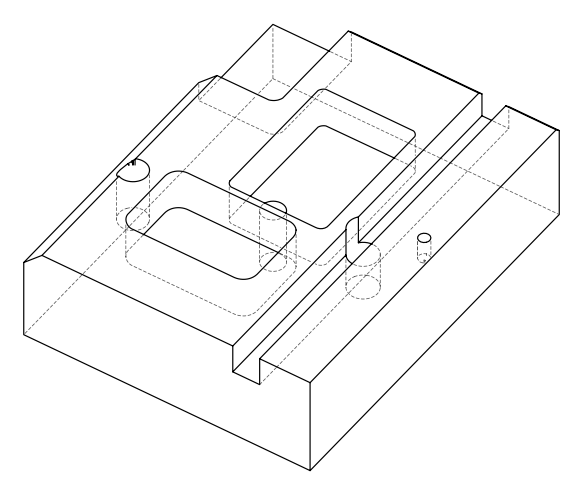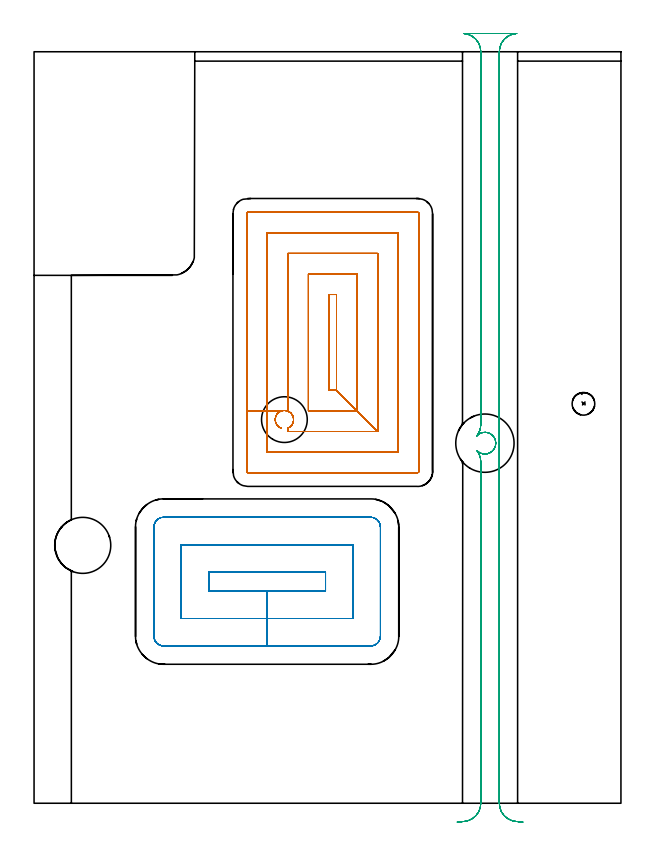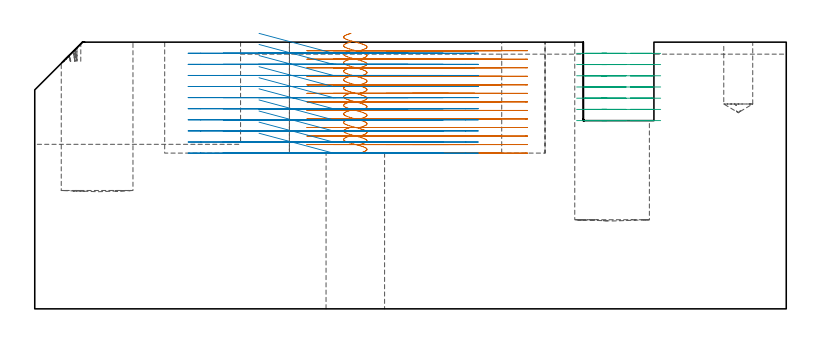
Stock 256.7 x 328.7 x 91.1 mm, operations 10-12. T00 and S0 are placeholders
(PLAN: 12 operations, 8 tool changes, 87.1 min)
(1 INDEXABLE_INSERT_DRILL_THROUGH_HOLE_FROM_SOLID | STEP1HOLE | NXT0302_011 | 0.24 min | 28591 mm3)
(2 INDEXABLE_INSERT_DRILL_BLIND_HOLE_FROM_SOLID | STEP1POCKET | NXT0302_022 | 0.25 min | 31028 mm3)
(3 INDEXABLE_INSERT_DRILL_BLIND_HOLE_FROM_SOLID_1 | STEP1POCKET_2 | NXT0302_020 | 0.21 min | 23937 mm3)
(4 SPOT_DRILL | STEP1POCKET_1 | NXT0321_9005460120000 | 0.03 min | 2 mm3)
(5 DRILL_BLIND_HOLE_INTO_CENTER | STEP1POCKET_1 | UGT0301_494 | 0.11 min | 1698 mm3)
(6 AREA_MILL | FG_CHAMFER_SURFACE | UGT0205_001 | 2.04 min | 1032 mm3)
(7 AREA_MILL_1 | FG_CHAMFER_SURFACE_1 | UGT0205_001 | 11.36 min | 31311 mm3)
(8 AREA_MILL_2 | FG_CHAMFER_SURFACE_2 | UGT0205_001 | 0.89 min | 406 mm3)
(9 MILL_CORNER_NOTCH_RECTANGULAR | CORNER_NOTCH_RECTANGULAR | NXT0201_012 | Follow Part, ap 4, ae 75% | 13.7 min | 238237 mm3)
(10 MILL_RECTANGULAR_POCKET | POCKET_RECTANGULAR_STRAIGHT | NXT0201_011 | Follow Part, ap 3, ae 75% | 33.29 min | 403320 mm3)
(11 MILL_RECTANGULAR_POCKET_1 | POCKET_RECTANGULAR_STRAIGHT_1 | NXT0201_012 | Follow Part, ap 4, ae 75% | 14.33 min | 310531 mm3)
(12 MILL_RECTANGULAR_SLOT | SLOT_RECTANGULAR | NXT0201_012 | Follow Part, ap 4, ae 75% | 10.63 min | 199462 mm3)
(TOOL NXT0302_011 | Index. Insert Drill 20mm [880-D2000L25-05] | D20 PA176 FL100 Z2)
(TOOL NXT0302_022 | Index. Insert Drill 25.5mm [880-D2550L25-03] | D25.5 PA176 FL77 Z2)
(TOOL NXT0302_020 | Index. Insert Drill 24.5mm [880-D2450L25-03] | D24.5 PA176 FL74 Z2)
(TOOL NXT0321_9005460120000 | NC Spot Drill, 142deg, 12mm, Carbide, Uncoated | D12 PA142 FL30 Z2)
(TOOL UGT0301_494 | Carbide Drill 9.9 mm | D9.9 PA118 FL87 Z2)
(TOOL UGT0205_001 | Chamfer Mill 20 x 3 x 45 deg. | D20 FL50 Z2)
(TOOL NXT0201_012 | ENDMILL 16mm [2P460-1600-NA 1630] | D16 FL38 Z6)
(TOOL NXT0201_011 | ENDMILL 12mm [2P460-1200-NA 1630] | D12 FL38 Z6)
(OP 10 MILL_RECTANGULAR_POCKET)
G17 G21 G94 G90
T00 M6
G54
G17 G0 G90 X108.029 Y164.085 S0 M3
G43 Z101.1 H1
Z94.1
G94 G1 X107.911 Y164.123 Z94.067 F250.
X107.538 Y164.319 Z93.954
X107.265 Y164.486 Z93.868
X107.03 Y164.644 Z93.792
X106.496 Y165.149 Z93.595
X106.062 Y165.743 Z93.398
X105.744 Y166.406 Z93.201
X105.553 Y167.116 Z93.004
X105.494 Y167.849 Z92.807
X105.57 Y168.58 Z92.61
X105.645 Y168.853 Z92.534
X105.707 Y169.081 Z92.471
X105.795 Y169.299 Z92.408
X105.902 Y169.562 Z92.332
X106.318 Y170.232 Z92.12
X106.858 Y170.809 Z91.909
X107.5 Y171.268 Z91.697
X108.219 Y171.593 Z91.486
X108.989 Y171.771 Z91.274
X109.778 Y171.795 Z91.063
X110.556 Y171.664 Z90.851
X111.294 Y171.383 Z90.64
X111.812 Y171.071 Z90.478
X112.031 Y170.891 Z90.402
X112.249 Y170.71 Z90.326
X112.73 Y170.162 Z90.13
X113.103 Y169.536 Z89.935
X113.358 Y168.853 Z89.74
X113.486 Y168.136 Z89.544
X113.483 Y167.407 Z89.349
X113.348 Y166.691 Z89.154
X113.252 Y166.424 Z89.078
X113.154 Y166.158 Z89.002
X112.815 Y165.555 Z88.817
X112.378 Y165.019 Z88.631
X111.855 Y164.565 Z88.446
X111.263 Y164.208 Z88.26
X111. Y164.102 Z88.185
Y162.6 F500.
X150.3
X132.3 Y180.6
Y222.5
X129.
Y180.6
X132.3
X141.3 Y171.6
Y231.5
X120.
Y171.6
X141.3
X150.3 Y162.6
Y240.5
X111.
Y171.504
G3 X108.008 Y171.504 R4.004
G1 X102.
Y153.6
X159.3
Y249.5
X102.
Y171.504
X93.
Y145.1
G3 X93.5 Y144.6 R0.5
G1 X167.8
G3 X168.3 Y145.1 R0.5
G1 Y258.
G3 X167.8 Y258.5 R0.5
G1 X93.5
G3 X93. Y258. R0.5
G1 Y171.504
Y170.504
G0 X108.03 Y164.085 Z91.185
G1 X107.911 Y164.123 Z91.151 F250.
X107.538 Y164.319 Z91.038
X107.265 Y164.486 Z90.952
X107.03 Y164.644 Z90.877
X106.521 Y165.121 Z90.69
X106.102 Y165.679 Z90.503
X105.786 Y166.301 Z90.316
X105.582 Y166.968 Z90.129
X105.497 Y167.66 Z89.942
X105.533 Y168.357 Z89.755
X105.689 Y169.037 Z89.568
X105.795 Y169.299 Z89.492
X105.902 Y169.562 Z89.417
X106.318 Y170.232 Z89.205
X106.858 Y170.809 Z88.993
X107.5 Y171.268 Z88.782
X108.219 Y171.593 Z88.57
X108.989 Y171.771 Z88.359
X109.778 Y171.795 Z88.147
X110.556 Y171.664 Z87.936
X111.294 Y171.383 Z87.724
X111.538 Y171.239 Z87.648
X111.781 Y171.093 Z87.572
X112.326 Y170.635 Z87.382
X112.781 Y170.089 Z87.191
X113.134 Y169.472 Z87.001
X113.372 Y168.802 Z86.81
X113.489 Y168.1 Z86.62
X113.481 Y167.389 Z86.429
X113.348 Y166.691 Z86.238
X113.252 Y166.424 Z86.162
X113.154 Y166.158 Z86.087
X112.815 Y165.555 Z85.901
X112.378 Y165.019 Z85.716
X111.855 Y164.565 Z85.53
X111.263 Y164.208 Z85.345
X111. Y164.102 Z85.269
Y162.6 F500.
X150.3
X132.3 Y180.6
Y222.5
X129.
Y180.6
X132.3
X141.3 Y171.6
Y231.5
X120.
Y171.6
X141.3
X150.3 Y162.6
Y240.5
X111.
Y171.504
G3 X108.008 Y171.504 R4.004
G1 X102.
Y153.6
X159.3
Y249.5
X102.
Y171.504
X93.
Y145.1
G3 X93.5 Y144.6 R0.5
G1 X167.8
G3 X168.3 Y145.1 R0.5
G1 Y258.
G3 X167.8 Y258.5 R0.5
G1 X93.5
G3 X93. Y258. R0.5
G1 Y171.504
Y170.504
G0 X108.029 Y164.082 Z88.269
G1 X107.5 Y164.328 Z88.113 F250.
X107.265 Y164.486 Z88.037
X107.03 Y164.644 Z87.961
X106.521 Y165.121 Z87.774
X106.102 Y165.679 Z87.587
X105.786 Y166.301 Z87.401
X105.582 Y166.968 Z87.214
X105.497 Y167.66 Z87.027
X105.533 Y168.357 Z86.84
X105.689 Y169.037 Z86.653
X105.795 Y169.299 Z86.577
X105.902 Y169.562 Z86.501
X106.318 Y170.233 Z86.29
X106.857 Y170.809 Z86.078
X107.499 Y171.269 Z85.866
X108.219 Y171.594 Z85.655
X108.988 Y171.772 Z85.443
X109.778 Y171.795 Z85.232
X110.556 Y171.664 Z85.02
X111.294 Y171.383 Z84.809
X111.538 Y171.239 Z84.733
X111.781 Y171.093 Z84.657
X112.326 Y170.635 Z84.466
X112.781 Y170.089 Z84.276
X113.134 Y169.472 Z84.085
X113.372 Y168.802 Z83.894
X113.489 Y168.1 Z83.704
X113.481 Y167.389 Z83.513
X113.348 Y166.691 Z83.323
X113.252 Y166.424 Z83.247
X113.153 Y166.158 Z83.171
X112.815 Y165.555 Z82.986
X112.378 Y165.019 Z82.8
X111.855 Y164.566 Z82.615
X111.263 Y164.21 Z82.43
X111. Y164.103 Z82.354
Y162.6 F500.
X150.3
X141.3 Y171.6
X132.3 Y180.6
Y222.5
X129.
Y180.6
X132.3
X141.3 Y171.6
Y231.5
X120.
Y171.6
X141.3
X150.3 Y162.6
Y240.5
X111.
Y171.504
G3 X108.006 Y171.504 R4.002
G1 X102.
Y153.6
X159.3
Y249.5
X102.
Y171.504
X93.
Y145.1
G3 X93.5 Y144.6 R0.5
G1 X167.8
G3 X168.3 Y145.1 R0.5
G1 Y258.
G3 X167.8 Y258.5 R0.5
G1 X93.5
G3 X93. Y258. R0.5
G1 Y171.504
Y170.504
G0 X108.033 Y164.085 Z85.354
G1 X107.542 Y164.317 Z85.208 F250.
X107.128 Y164.582 Z85.076
X106.901 Y164.75 Z85.001
X106.356 Y165.317 Z84.79
X105.932 Y165.978 Z84.579
X105.645 Y166.71 Z84.369
X105.507 Y167.483 Z84.158
X105.521 Y168.269 Z83.948
X105.689 Y169.037 Z83.737
X105.795 Y169.299 Z83.661
X105.902 Y169.562 Z83.586
X106.318 Y170.232 Z83.374
X106.858 Y170.809 Z83.162
X107.5 Y171.268 Z82.951
X108.219 Y171.593 Z82.739
X108.989 Y171.771 Z82.528
X109.778 Y171.795 Z82.316
X110.556 Y171.664 Z82.105
X111.294 Y171.383 Z81.893
X111.538 Y171.239 Z81.817
X111.781 Y171.093 Z81.741
X112.326 Y170.635 Z81.551
X112.781 Y170.089 Z81.36
X113.134 Y169.472 Z81.17
X113.372 Y168.802 Z80.979
X113.489 Y168.1 Z80.789
X113.481 Y167.389 Z80.598
X113.348 Y166.691 Z80.407
X113.252 Y166.424 Z80.331
X113.153 Y166.158 Z80.256
X112.815 Y165.555 Z80.07
X112.378 Y165.019 Z79.885
X111.855 Y164.566 Z79.7
X111.263 Y164.21 Z79.514
X111. Y164.103 Z79.438
Y162.6 F500.
X150.3
X141.3 Y171.6
X132.3 Y180.6
Y222.5
X129.
Y180.6
X132.3
X141.3 Y171.6
Y231.5
X120.
Y171.6
X141.3
X150.3 Y162.6
Y240.5
X111.
Y171.504
G3 X108.008 Y171.504 R4.004
G1 X102.
Y153.6
X159.3
Y249.5
X102.
Y171.504
X93.
Y145.1
G3 X93.5 Y144.6 R0.5
G1 X167.8
G3 X168.3 Y145.1 R0.5
G1 Y258.
G3 X167.8 Y258.5 R0.5
G1 X93.5
G3 X93. Y258. R0.5
G1 Y171.504
Y170.504
G0 X108.032 Y164.085 Z82.438
G1 X107.542 Y164.317 Z82.293 F250.
X107.128 Y164.582 Z82.161
X106.901 Y164.75 Z82.085
X106.356 Y165.317 Z81.875
X105.932 Y165.978 Z81.664
X105.645 Y166.71 Z81.454
X105.507 Y167.483 Z81.243
X105.521 Y168.269 Z81.033
X105.689 Y169.037 Z80.822
X105.795 Y169.299 Z80.746
X105.902 Y169.562 Z80.67
X106.318 Y170.232 Z80.459
X106.858 Y170.809 Z80.247
X107.5 Y171.268 Z80.036
X108.219 Y171.593 Z79.824
X108.989 Y171.771 Z79.613
X109.778 Y171.795 Z79.401
X110.556 Y171.664 Z79.19
X111.294 Y171.383 Z78.978
X111.538 Y171.239 Z78.902
X111.781 Y171.093 Z78.826
X112.326 Y170.635 Z78.636
X112.781 Y170.089 Z78.445
X113.134 Y169.472 Z78.255
X113.372 Y168.802 Z78.064
X113.489 Y168.1 Z77.873
X113.481 Y167.389 Z77.683
X113.348 Y166.691 Z77.492
X113.252 Y166.424 Z77.416
X113.154 Y166.158 Z77.34
X112.815 Y165.555 Z77.155
X112.378 Y165.019 Z76.97
X111.855 Y164.565 Z76.784
X111.263 Y164.208 Z76.599
X111. Y164.102 Z76.523
Y162.6 F500.
X150.3
X132.3 Y180.6
Y222.5
X129.
Y180.6
X132.3
X141.3 Y171.6
Y231.5
X120.
Y171.6
X141.3
X150.3 Y162.6
Y240.5
X111.
Y171.504
G3 X108.008 Y171.504 R4.004
G1 X102.
Y153.6
X159.3
Y249.5
X102.
Y171.504
X93.
Y145.1
G3 X93.5 Y144.6 R0.5
G1 X167.8
G3 X168.3 Y145.1 R0.5
G1 Y258.
G3 X167.8 Y258.5 R0.5
G1 X93.5
G3 X93. Y258. R0.5
G1 Y171.504
Y170.504
G0 X108.028 Y164.083 Z79.523
G1 X107.5 Y164.328 Z79.367 F250.
X107.001 Y164.667 Z79.205
X106.793 Y164.859 Z79.13
X106.585 Y165.051 Z79.054
X106.134 Y165.627 Z78.858
X105.795 Y166.276 Z78.662
X105.58 Y166.976 Z78.465
X105.496 Y167.703 Z78.269
X105.545 Y168.433 Z78.073
X105.726 Y169.142 Z77.877
X106.034 Y169.807 Z77.681
X106.192 Y170.041 Z77.605
X106.351 Y170.275 Z77.529
X106.893 Y170.839 Z77.32
X107.533 Y171.288 Z77.11
X108.248 Y171.604 Z76.901
X109.011 Y171.775 Z76.691
X109.793 Y171.794 Z76.482
X110.564 Y171.662 Z76.272
X111.294 Y171.383 Z76.063
X111.538 Y171.239 Z75.987
X111.781 Y171.093 Z75.911
X112.324 Y170.637 Z75.721
X112.779 Y170.093 Z75.531
X113.131 Y169.478 Z75.341
X113.37 Y168.81 Z75.151
X113.488 Y168.111 Z74.961
X113.482 Y167.402 Z74.771
X113.352 Y166.705 Z74.581
X113.249 Y166.417 Z74.499
X113.151 Y166.152 Z74.423
X112.812 Y165.551 Z74.238
X112.375 Y165.016 Z74.053
X111.854 Y164.564 Z73.868
X111.263 Y164.209 Z73.684
X111. Y164.102 Z73.608
Y162.6 F500.
X150.3
X132.3 Y180.6
Y222.5
X129.
Y180.6
X132.3
X141.3 Y171.6
Y231.5
X120.
Y171.6
X141.3
X150.3 Y162.6
Y240.5
X111.
Y171.504
G3 X108.006 Y171.504 R4.002
G1 X102.
Y153.6
X159.3
Y249.5
X102.
Y171.504
X93.
Y145.1
G3 X93.5 Y144.6 R0.5
G1 X167.8
G3 X168.3 Y145.1 R0.5
G1 Y258.
G3 X167.8 Y258.5 R0.5
G1 X93.5
G3 X93. Y258. R0.5
G1 Y171.504
Y170.504
G0 X108.028 Y164.083 Z76.608
G1 X107.5 Y164.328 Z76.452 F250.
X107.001 Y164.667 Z76.29
X106.793 Y164.859 Z76.214
X106.585 Y165.051 Z76.138
X106.148 Y165.606 Z75.949
X105.815 Y166.229 Z75.76
X105.596 Y166.902 Z75.57
X105.5 Y167.602 Z75.381
X105.527 Y168.308 Z75.191
X105.678 Y168.999 Z75.002
X105.948 Y169.652 Z74.813
X106.096 Y169.893 Z74.737
X106.245 Y170.134 Z74.661
X106.706 Y170.669 Z74.472
X107.254 Y171.115 Z74.282
X107.872 Y171.457 Z74.093
X108.54 Y171.687 Z73.904
X109.238 Y171.795 Z73.715
X109.944 Y171.78 Z73.525
X110.637 Y171.641 Z73.336
X111.294 Y171.383 Z73.147
X111.538 Y171.239 Z73.071
X111.781 Y171.093 Z72.995
X112.324 Y170.637 Z72.805
X112.779 Y170.093 Z72.615
X113.131 Y169.478 Z72.425
X113.37 Y168.81 Z72.235
X113.488 Y168.111 Z72.045
X113.482 Y167.402 Z71.855
X113.352 Y166.705 Z71.665
X113.252 Y166.424 Z71.585
X113.153 Y166.158 Z71.509
X112.814 Y165.555 Z71.324
X112.377 Y165.02 Z71.139
X111.855 Y164.567 Z70.953
X111.263 Y164.21 Z70.768
X111. Y164.104 Z70.692
Y162.6 F500.
X150.3
X132.3 Y180.6
Y222.5
X129.
Y180.6
X132.3
X141.3 Y171.6
Y231.5
X120.
Y171.6
X141.3
X150.3 Y162.6
Y240.5
X111.
Y171.504
G3 X108.008 Y171.504 R4.004
G1 X102.
Y153.6
X159.3
Y249.5
X102.
Y171.504
X93.
Y145.1
G3 X93.5 Y144.6 R0.5
G1 X167.8
G3 X168.3 Y145.1 R0.5
G1 Y258.
G3 X167.8 Y258.5 R0.5
G1 X93.5
G3 X93. Y258. R0.5
G1 Y171.504
Y170.504
G0 X108.036 Y164.079 Z73.692
G1 X107.5 Y164.328 Z73.534 F250.
X107.001 Y164.667 Z73.372
X106.793 Y164.859 Z73.297
X106.586 Y165.051 Z73.221
X106.272 Y165.428 Z73.09
X106.007 Y165.84 Z72.958
X105.887 Y166.096 Z72.882
X105.767 Y166.353 Z72.806
X105.564 Y167.079 Z72.604
X105.5 Y167.831 Z72.402
X105.578 Y168.582 Z72.2
X105.795 Y169.304 Z71.998
X106.143 Y169.974 Z71.796
X106.61 Y170.567 Z71.593
X107.18 Y171.061 Z71.391
X107.421 Y171.21 Z71.315
X107.663 Y171.357 Z71.239
X108.385 Y171.645 Z71.031
X109.148 Y171.788 Z70.823
X109.925 Y171.782 Z70.615
X110.204 Y171.732 Z70.539
X110.482 Y171.682 Z70.463
X111.215 Y171.419 Z70.255
X111.882 Y171.018 Z70.046
X112.097 Y170.834 Z69.97
X112.312 Y170.649 Z69.894
X112.772 Y170.102 Z69.703
X113.128 Y169.483 Z69.511
X113.37 Y168.811 Z69.32
X113.489 Y168.107 Z69.129
X113.481 Y167.393 Z68.937
X113.348 Y166.691 Z68.746
X113.252 Y166.424 Z68.67
X113.153 Y166.158 Z68.594
X112.814 Y165.555 Z68.409
X112.377 Y165.02 Z68.223
X111.855 Y164.567 Z68.038
X111.263 Y164.21 Z67.853
X111. Y164.104 Z67.777
Y162.6 F500.
X150.3
X132.3 Y180.6
Y222.5
X129.
Y180.6
X132.3
X141.3 Y171.6
Y231.5
X120.
Y171.6
X141.3
X150.3 Y162.6
Y240.5
X111.
Y171.502
G3 X110.204 Y171.732 R4.003
X108.002 Y171.502 R4.004
G1 X102.
Y153.6
X159.3
Y249.5
X102.
Y171.502
X93.
Y145.1
G3 X93.5 Y144.6 R0.5
G1 X167.8
G3 X168.3 Y145.1 R0.5
G1 Y258.
G3 X167.8 Y258.5 R0.5
G1 X93.5
G3 X93. Y258. R0.5
G1 Y171.502
Y170.502
G0 X108.032 Y164.08 Z70.777
G1 X107.5 Y164.328 Z70.62 F250.
X107.265 Y164.486 Z70.544
X107.03 Y164.644 Z70.468
X106.648 Y164.986 Z70.33
X106.312 Y165.374 Z70.193
X106.157 Y165.611 Z70.117
X106.005 Y165.844 Z70.042
X105.887 Y166.096 Z69.968
X105.767 Y166.353 Z69.892
X105.558 Y167.111 Z69.681
X105.501 Y167.896 Z69.47
X105.598 Y168.677 Z69.26
X105.846 Y169.424 Z69.049
X106.234 Y170.108 Z68.838
X106.747 Y170.704 Z68.627
X107.367 Y171.188 Z68.416
X107.617 Y171.323 Z68.34
X107.867 Y171.456 Z68.265
X108.438 Y171.661 Z68.102
X109.034 Y171.777 Z67.939
X109.64 Y171.803 Z67.777
X109.922 Y171.773 Z67.701
X110.204 Y171.743 Z67.625
X110.798 Y171.588 Z67.46
X111.362 Y171.345 Z67.296
X111.882 Y171.018 Z67.131
X112.097 Y170.834 Z67.055
X112.312 Y170.649 Z66.979
X112.772 Y170.102 Z66.788
X113.128 Y169.483 Z66.596
X113.37 Y168.811 Z66.405
X113.489 Y168.107 Z66.214
X113.481 Y167.393 Z66.022
X113.348 Y166.691 Z65.831
X113.252 Y166.424 Z65.755
X113.154 Y166.158 Z65.679
X112.815 Y165.555 Z65.494
X112.378 Y165.019 Z65.308
X111.855 Y164.565 Z65.123
X111.263 Y164.208 Z64.937
X111. Y164.102 Z64.862
Y162.6 F500.
X150.3
X132.3 Y180.6
Y222.5
X129.
Y180.6
X132.3
X141.3 Y171.6
Y231.5
X120.
Y171.6
X141.3
X150.3 Y162.6
Y240.5
X111.
Y171.502
G3 X109.922 Y171.773 R4.003
X108. Y171.502 R4.002
G1 X102.
Y153.6
X159.3
Y249.5
X102.
Y171.502
X93.
Y145.1
G3 X93.5 Y144.6 R0.5
G1 X167.8
G3 X168.3 Y145.1 R0.5
G1 Y258.
G3 X167.8 Y258.5 R0.5
G1 X93.5
G3 X93. Y258. R0.5
G1 Y171.502
Y170.502
G0 X108.027 Y164.083 Z67.862
G1 X107.5 Y164.328 Z67.706 F250.
X107.265 Y164.486 Z67.63
X107.03 Y164.644 Z67.554
X106.521 Y165.121 Z67.367
X106.102 Y165.679 Z67.18
X105.786 Y166.301 Z66.993
X105.582 Y166.968 Z66.806
X105.497 Y167.66 Z66.619
X105.533 Y168.357 Z66.433
X105.689 Y169.037 Z66.246
X105.795 Y169.299 Z66.17
X105.902 Y169.562 Z66.094
X106.318 Y170.233 Z65.882
X106.857 Y170.809 Z65.671
X107.499 Y171.269 Z65.459
X108.219 Y171.594 Z65.248
X108.988 Y171.772 Z65.036
X109.778 Y171.795 Z64.824
X110.556 Y171.664 Z64.613
X111.294 Y171.383 Z64.401
X111.538 Y171.239 Z64.325
X111.781 Y171.093 Z64.249
X112.235 Y170.724 Z64.093
X112.63 Y170.293 Z63.936
X112.79 Y170.059 Z63.86
X112.95 Y169.825 Z63.784
X113.231 Y169.24 Z63.61
X113.415 Y168.618 Z63.437
X113.497 Y167.975 Z63.263
X113.474 Y167.327 Z63.089
X113.348 Y166.691 Z62.915
X113.252 Y166.424 Z62.839
X113.153 Y166.158 Z62.763
X112.815 Y165.555 Z62.578
X112.377 Y165.019 Z62.393
X111.855 Y164.566 Z62.207
X111.263 Y164.21 Z62.022
X111. Y164.103 Z61.946
Y162.6 F500.
X150.3
X132.3 Y180.6
Y222.5
X129.
Y180.6
X132.3
X141.3 Y171.6
Y231.5
X120.
Y171.6
X141.3
X150.3 Y162.6
Y240.5
X111.
Y171.504
G3 X108.006 Y171.504 R4.002
G1 X102.
Y153.6
X159.3
Y249.5
X102.
Y171.504
X93.
Y145.1
G3 X93.5 Y144.6 R0.5
G1 X167.8
G3 X168.3 Y145.1 R0.5
G1 Y258.
G3 X167.8 Y258.5 R0.5
G1 X93.5
G3 X93. Y258. R0.5
G1 Y171.504
Y170.504
G0 X108.03 Y164.09 Z64.946
G1 X107.827 Y164.161 Z64.889 F250.
X107.538 Y164.319 Z64.8
X107.265 Y164.486 Z64.714
X107.03 Y164.644 Z64.639
X106.521 Y165.121 Z64.452
X106.101 Y165.678 Z64.265
X105.785 Y166.3 Z64.078
X105.581 Y166.968 Z63.891
X105.496 Y167.66 Z63.704
X105.533 Y168.357 Z63.517
X105.689 Y169.037 Z63.33
X105.795 Y169.299 Z63.254
X105.902 Y169.562 Z63.178
X106.318 Y170.232 Z62.967
X106.858 Y170.809 Z62.755
X107.5 Y171.268 Z62.544
X108.219 Y171.593 Z62.332
X108.989 Y171.771 Z62.121
X109.778 Y171.795 Z61.909
X110.556 Y171.664 Z61.697
X111.294 Y171.383 Z61.486
X111.538 Y171.239 Z61.41
X111.781 Y171.093 Z61.334
X112.235 Y170.724 Z61.177
X112.63 Y170.293 Z61.021
X112.79 Y170.059 Z60.945
X112.95 Y169.825 Z60.869
X113.231 Y169.24 Z60.695
X113.415 Y168.618 Z60.521
X113.497 Y167.975 Z60.347
X113.474 Y167.327 Z60.174
X113.348 Y166.691 Z60.
X113.252 Y166.424 Z59.924
X113.153 Y166.158 Z59.848
X112.815 Y165.555 Z59.663
X112.377 Y165.019 Z59.477
X111.855 Y164.566 Z59.292
X111.263 Y164.21 Z59.107
X111. Y164.103 Z59.031
Y162.6 F500.
X150.3
X132.3 Y180.6
Y222.5
X129.
Y180.6
X132.3
X141.3 Y171.6
Y231.5
X120.
Y171.6
X141.3
X150.3 Y162.6
Y240.5
X111.
Y171.504
G3 X108.008 Y171.504 R4.004
G1 X102.
Y153.6
X159.3
Y249.5
X102.
Y171.504
X93.
Y145.1
G3 X93.5 Y144.6 R0.5
G1 X167.8
G3 X168.3 Y145.1 R0.5
G1 Y258.
G3 X167.8 Y258.5 R0.5
G1 X93.5
G3 X93. Y258. R0.5
G1 Y171.504
Y170.504
G0 X108.029 Y164.085 Z62.031
G1 X107.905 Y164.126 Z61.996 F250.
X107.538 Y164.319 Z61.885
X107.265 Y164.486 Z61.799
X107.03 Y164.644 Z61.723
X106.521 Y165.121 Z61.536
X106.101 Y165.678 Z61.349
X105.785 Y166.3 Z61.162
X105.581 Y166.968 Z60.975
X105.496 Y167.66 Z60.788
X105.533 Y168.357 Z60.601
X105.689 Y169.037 Z60.414
X105.795 Y169.299 Z60.339
X105.902 Y169.562 Z60.263
X106.318 Y170.232 Z60.051
X106.858 Y170.809 Z59.84
X107.5 Y171.268 Z59.628
X108.219 Y171.593 Z59.417
X108.989 Y171.771 Z59.205
X109.778 Y171.795 Z58.993
X110.556 Y171.664 Z58.782
X111.294 Y171.383 Z58.57
X111.538 Y171.239 Z58.495
X111.781 Y171.093 Z58.419
X112.326 Y170.635 Z58.228
X112.781 Y170.089 Z58.037
X113.134 Y169.472 Z57.847
X113.372 Y168.802 Z57.656
X113.489 Y168.1 Z57.466
X113.481 Y167.389 Z57.275
X113.348 Y166.691 Z57.085
X113.252 Y166.424 Z57.009
X113.154 Y166.158 Z56.933
X112.815 Y165.555 Z56.747
X112.378 Y165.019 Z56.562
X111.855 Y164.565 Z56.377
X111.263 Y164.208 Z56.191
X111. Y164.102 Z56.115
Y162.6 F500.
X150.3
X132.3 Y180.6
Y222.5
X129.
Y180.6
X132.3
X141.3 Y171.6
Y231.5
X120.
Y171.6
X141.3
X150.3 Y162.6
Y240.5
X111.
Y171.504
G3 X108.008 Y171.504 R4.004
G1 X102.
Y153.6
X159.3
Y249.5
X102.
Y171.504
X93.
Y145.1
G3 X93.5 Y144.6 R0.5
G1 X167.8
G3 X168.3 Y145.1 R0.5
G1 Y258.
G3 X167.8 Y258.5 R0.5
G1 X93.5
G3 X93. Y258. R0.5
G1 Y171.504
Y170.504
G0 X108.031 Y164.091 Z59.115
G1 X107.796 Y164.175 Z59.048 F250.
X107.267 Y164.484 Z58.884
X107.033 Y164.643 Z58.808
X106.523 Y165.119 Z58.621
X106.103 Y165.676 Z58.434
X105.786 Y166.298 Z58.248
X105.582 Y166.965 Z58.061
X105.497 Y167.658 Z57.874
X105.532 Y168.355 Z57.687
X105.689 Y169.035 Z57.5
X105.958 Y169.671 Z57.315
X106.37 Y170.298 Z57.113
X106.892 Y170.838 Z56.912
X107.506 Y171.271 Z56.711
X108.189 Y171.583 Z56.51
X108.918 Y171.761 Z56.308
X109.668 Y171.801 Z56.107
X110.413 Y171.7 Z55.906
X111.125 Y171.462 Z55.705
X111.779 Y171.094 Z55.504
X112.247 Y170.712 Z55.342
X112.765 Y170.112 Z55.129
X113.156 Y169.423 Z54.917
X113.404 Y168.67 Z54.704
X113.5 Y167.883 Z54.492
X113.44 Y167.092 Z54.28
X113.372 Y166.817 Z54.204
X113.322 Y166.619 Z54.149
X113.141 Y166.154 Z54.015
X113.023 Y165.896 Z53.939
X112.686 Y165.377 Z53.773
X112.274 Y164.915 Z53.608
X111.796 Y164.523 Z53.442
X111.263 Y164.208 Z53.276
X111. Y164.102 Z53.2
Y162.6 F500.
X150.3
X132.3 Y180.6
Y222.5
X129.
Y180.6
X132.3
X141.3 Y171.6
Y231.5
X120.
Y171.6
X141.3
X150.3 Y162.6
Y240.5
X111.
Y171.504
G3 X108.008 Y171.504 R4.004
G1 X102.
Y153.6
X159.3
Y249.5
X102.
Y171.504
X93.
Y145.1
G3 X93.5 Y144.6 R0.5
G1 X167.8
G3 X168.3 Y145.1 R0.5
G1 Y258.
G3 X167.8 Y258.5 R0.5
G1 X93.5
G3 X93. Y258. R0.5
G1 Y171.504
Y170.504
G0 Z101.1
M5
M2
(OP 11 MILL_RECTANGULAR_POCKET_1)
G17 G21 G94 G90
T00 M6
G54
G17 G0 G90 X76.609 Y92.8 S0 M3
G43 Z101.1 H1
Z94.1
G94 G1 X101.95 Z87.31 F250.
X127.5 F500.
Y101.1
X76.4
Y92.8
X101.95
Y80.8
X139.5
Y113.1
X64.4
Y80.8
X101.95
Y68.8
X147.2
G3 X151.5 Y73.1 R4.3
G1 Y120.8
G3 X147.2 Y125.1 R4.3
G1 X56.7
G3 X52.4 Y120.8 R4.3
G1 Y73.1
G3 X56.7 Y68.8 R4.3
G1 X101.95
X102.95
G0 X76.609 Y92.8 Z90.31
G1 X101.95 Z83.52 F250.
X127.5 F500.
Y101.1
X76.4
Y92.8
X101.95
Y80.8
X139.5
Y113.1
X64.4
Y80.8
X101.95
Y68.8
X147.2
G3 X151.5 Y73.1 R4.3
G1 Y120.8
G3 X147.2 Y125.1 R4.3
G1 X56.7
G3 X52.4 Y120.8 R4.3
G1 Y73.1
G3 X56.7 Y68.8 R4.3
G1 X101.95
X102.95
G0 X76.609 Y92.8 Z86.52
G1 X101.95 Z79.73 F250.
X127.5 F500.
Y101.1
X76.4
Y92.8
X101.95
Y80.8
X139.5
Y113.1
X64.4
Y80.8
X101.95
Y68.8
X147.2
G3 X151.5 Y73.1 R4.3
G1 Y120.8
G3 X147.2 Y125.1 R4.3
G1 X56.7
G3 X52.4 Y120.8 R4.3
G1 Y73.1
G3 X56.7 Y68.8 R4.3
G1 X101.95
X102.95
G0 X76.609 Y92.8 Z82.73
G1 X101.95 Z75.94 F250.
X127.5 F500.
Y101.1
X76.4
Y92.8
X101.95
Y80.8
X139.5
Y113.1
X64.4
Y80.8
X101.95
Y68.8
X147.2
G3 X151.5 Y73.1 R4.3
G1 Y120.8
G3 X147.2 Y125.1 R4.3
G1 X56.7
G3 X52.4 Y120.8 R4.3
G1 Y73.1
G3 X56.7 Y68.8 R4.3
G1 X101.95
X102.95
G0 X76.609 Y92.8 Z78.94
G1 X101.95 Z72.15 F250.
X127.5 F500.
Y101.1
X76.4
Y92.8
X101.95
Y80.8
X139.5
Y113.1
X64.4
Y80.8
X101.95
Y68.8
X147.2
G3 X151.5 Y73.1 R4.3
G1 Y120.8
G3 X147.2 Y125.1 R4.3
G1 X56.7
G3 X52.4 Y120.8 R4.3
G1 Y73.1
G3 X56.7 Y68.8 R4.3
G1 X101.95
X102.95
G0 X76.609 Y92.8 Z75.15
G1 X101.95 Z68.36 F250.
X127.5 F500.
Y101.1
X76.4
Y92.8
X101.95
Y80.8
X139.5
Y113.1
X64.4
Y80.8
X101.95
Y68.8
X147.2
G3 X151.5 Y73.1 R4.3
G1 Y120.8
G3 X147.2 Y125.1 R4.3
G1 X56.7
G3 X52.4 Y120.8 R4.3
G1 Y73.1
G3 X56.7 Y68.8 R4.3
G1 X101.95
X102.95
G0 X76.609 Y92.8 Z71.36
G1 X101.95 Z64.57 F250.
X127.5 F500.
Y101.1
X76.4
Y92.8
X101.95
Y80.8
X139.5
Y113.1
X64.4
Y80.8
X101.95
Y68.8
X147.2
G3 X151.5 Y73.1 R4.3
G1 Y120.8
G3 X147.2 Y125.1 R4.3
G1 X56.7
G3 X52.4 Y120.8 R4.3
G1 Y73.1
G3 X56.7 Y68.8 R4.3
G1 X101.95
X102.95
G0 X76.609 Y92.8 Z67.57
G1 X101.95 Z60.78 F250.
X127.5 F500.
Y101.1
X76.4
Y92.8
X101.95
Y80.8
X139.5
Y113.1
X64.4
Y80.8
X101.95
Y68.8
X147.2
G3 X151.5 Y73.1 R4.3
G1 Y120.8
G3 X147.2 Y125.1 R4.3
G1 X56.7
G3 X52.4 Y120.8 R4.3
G1 Y73.1
G3 X56.7 Y68.8 R4.3
G1 X101.95
X102.95
G0 X76.609 Y92.8 Z63.78
G1 X101.95 Z56.99 F250.
X127.5 F500.
Y101.1
X76.4
Y92.8
X101.95
Y80.8
X139.5
Y113.1
X64.4
Y80.8
X101.95
Y68.8
X147.2
G3 X151.5 Y73.1 R4.3
G1 Y120.8
G3 X147.2 Y125.1 R4.3
G1 X56.7
G3 X52.4 Y120.8 R4.3
G1 Y73.1
G3 X56.7 Y68.8 R4.3
G1 X101.95
X102.95
G0 X76.609 Y92.8 Z59.99
G1 X101.95 Z53.2 F250.
X127.5 F500.
Y101.1
X76.4
Y92.8
X101.95
Y80.8
X139.5
Y113.1
X64.4
Y80.8
X101.95
Y68.8
X147.2
G3 X151.5 Y73.1 R4.3
G1 Y120.8
G3 X147.2 Y125.1 R4.3
G1 X56.7
G3 X52.4 Y120.8 R4.3
G1 Y73.1
G3 X56.7 Y68.8 R4.3
G1 X101.95
X102.95
G0 Z101.1
M5
M2
(OP 12 MILL_RECTANGULAR_SLOT)
G17 G21 G94 G90
T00 M6
G54
G17 G0 G90 X213.797 Y-8.23 S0 M3
G43 Z101.1 H1
Z87.271
G94 G1 X210.808 Y-7.97 F250.
G2 X203.5 Y0. R8. F500.
G1 Y328.7
G2 X210.777 Y336.667 R8.
G1 Y336.697
X210.58 Y336.7
X188.34
G3 X188.127 Y336.697 R8.
G1 X188.128 Y336.667
G2 X195.4 Y328.7 R8.
G1 Y165.656
G2 X193.702 Y160.729 R8.
G1 X193.71 Y160.722
G2 X193.71 Y154.278 R-4.75
G1 X193.702 Y154.271
G2 X195.4 Y149.344 R8.
G1 Y0.
G2 X188.092 Y-7.97 R8.
G1 X185.103 Y-8.23 F250.
G0 X213.797 Z83.443
G1 X210.808 Y-7.97
G2 X203.5 Y0. R8. F500.
G1 Y328.7
G2 X211.1 Y336.69 R8.
G1 Y336.7
X187.8
Y336.69
G2 X195.4 Y328.7 R8.
G1 Y165.656
G2 X193.702 Y160.729 R8.
G1 X193.71 Y160.722
G2 X193.71 Y154.278 R-4.75
G1 X193.702 Y154.271
G2 X195.4 Y149.344 R8.
G1 Y0.
G2 X188.092 Y-7.97 R8.
G1 X185.103 Y-8.23 F250.
G0 X213.797 Z79.614
G1 X210.808 Y-7.97
G2 X203.5 Y0. R8. F500.
G1 Y328.7
G2 X211.1 Y336.69 R8.
G1 Y336.7
X187.8
Y336.69
G2 X195.4 Y328.7 R8.
G1 Y165.656
G2 X193.702 Y160.729 R8.
G1 X193.71 Y160.722
G2 X193.71 Y154.278 R-4.75
G1 X193.702 Y154.271
G2 X195.4 Y149.344 R8.
G1 Y0.
G2 X188.092 Y-7.97 R8.
G1 X185.103 Y-8.23 F250.
G0 X213.797 Z75.786
G1 X210.808 Y-7.97
G2 X203.5 Y0. R8. F500.
G1 Y328.7
G2 X211.1 Y336.69 R8.
G1 Y336.7
X187.8
Y336.69
G2 X195.4 Y328.7 R8.
G1 Y165.656
G2 X193.702 Y160.729 R8.
G1 X193.71 Y160.722
G2 X193.71 Y154.278 R-4.75
G1 X193.702 Y154.271
G2 X195.4 Y149.344 R8.
G1 Y0.
G2 X188.092 Y-7.97 R8.
G1 X185.103 Y-8.23 F250.
G0 X213.797 Z71.957
G1 X210.808 Y-7.97
G2 X203.5 Y0. R8. F500.
G1 Y328.7
G2 X211.1 Y336.69 R8.
G1 Y336.7
X187.8
Y336.69
G2 X195.4 Y328.7 R8.
G1 Y165.656
G2 X193.702 Y160.729 R8.
G1 X193.71 Y160.722
G2 X193.71 Y154.278 R-4.75
G1 X193.702 Y154.271
G2 X195.4 Y149.344 R8.
G1 Y0.
G2 X188.092 Y-7.97 R8.
G1 X185.103 Y-8.23 F250.
G0 X213.797 Z68.129
G1 X210.808 Y-7.97
G2 X203.5 Y0. R8. F500.
G1 Y328.7
G2 X211.1 Y336.69 R8.
G1 Y336.7
X187.8
Y336.69
G2 X195.4 Y328.7 R8.
G1 Y165.656
G2 X193.702 Y160.729 R8.
G1 X193.71 Y160.722
G2 X193.71 Y154.278 R-4.75
G1 X193.702 Y154.271
G2 X195.4 Y149.344 R8.
G1 Y0.
G2 X188.092 Y-7.97 R8.
G1 X185.103 Y-8.23 F250.
G0 X213.797 Z64.3
G1 X210.808 Y-7.97
G2 X203.5 Y0. R8. F500.
G1 Y328.7
G2 X211.1 Y336.69 R8.
G1 Y336.7
X187.8
Y336.69
G2 X195.4 Y328.7 R8.
G1 Y165.656
G2 X193.702 Y160.729 R8.
G1 X193.71 Y160.722
G2 X193.71 Y154.278 R-4.75
G1 X193.702 Y154.271
G2 X195.4 Y149.344 R8.
G1 Y0.
G2 X188.092 Y-7.97 R8.
G1 X185.103 Y-8.23 F250.
G0 Z101.1
M5
M2
